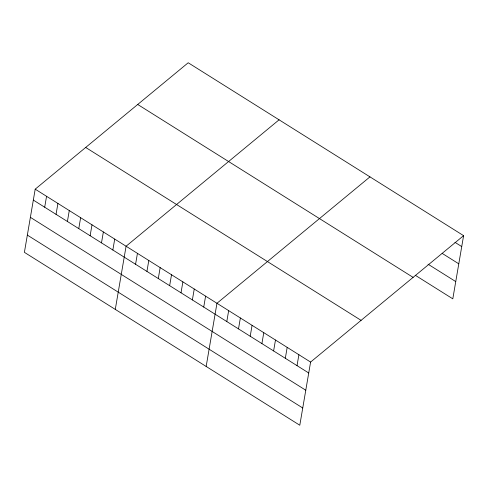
<?xml version="1.0" encoding="UTF-8"?>
<svg xmlns="http://www.w3.org/2000/svg" width="488" height="488" viewBox="0 0 488 488"><rect width="100%" height="100%" fill="white"/><g stroke="black" fill="none" stroke-linecap="round" stroke-linejoin="round"><path stroke-width="0.73" d="M35.197 189.167L24.4 252.345L299.797 425.237L310.594 362.065L463.6 235.655L188.203 62.763L35.197 189.167L310.594 362.065M44.695 207.217L46.561 196.298M56.053 214.348L57.919 203.435M67.411 221.485L69.278 210.566M78.775 228.616L80.642 217.697M90.134 235.747L92 224.828M101.492 242.878L103.358 231.959M112.856 250.008L114.717 239.096M115.284 309.398L126.081 246.226L279.081 119.816M135.572 264.276L137.439 253.357M146.937 271.407L148.797 260.488M158.295 278.538L160.162 267.619M169.653 285.669L171.52 274.75M181.011 292.8L182.878 281.887M192.376 299.937L194.242 289.018M203.734 307.068L205.601 296.149M206.162 366.457L216.959 303.28L369.965 176.876M226.798 321.549L228.665 310.63M238.504 328.894L240.37 317.975M250.21 336.244L252.076 325.325M261.91 343.595L263.776 332.676M273.615 350.939L275.482 340.02M285.321 358.29L287.188 347.371M297.027 365.634L298.894 354.721M463.6 235.655L452.803 298.833L415.227 275.238M454.956 242.322L461.733 246.574M442.152 253.376L458.787 263.819M428.031 264.185L455.749 281.588M137.714 104.475L413.11 277.373M85.687 147.455L361.09 320.354M33.33 200.086L308.727 372.985M30.384 217.331L305.781 390.229M27.346 235.1L302.743 407.998"/></g></svg>
